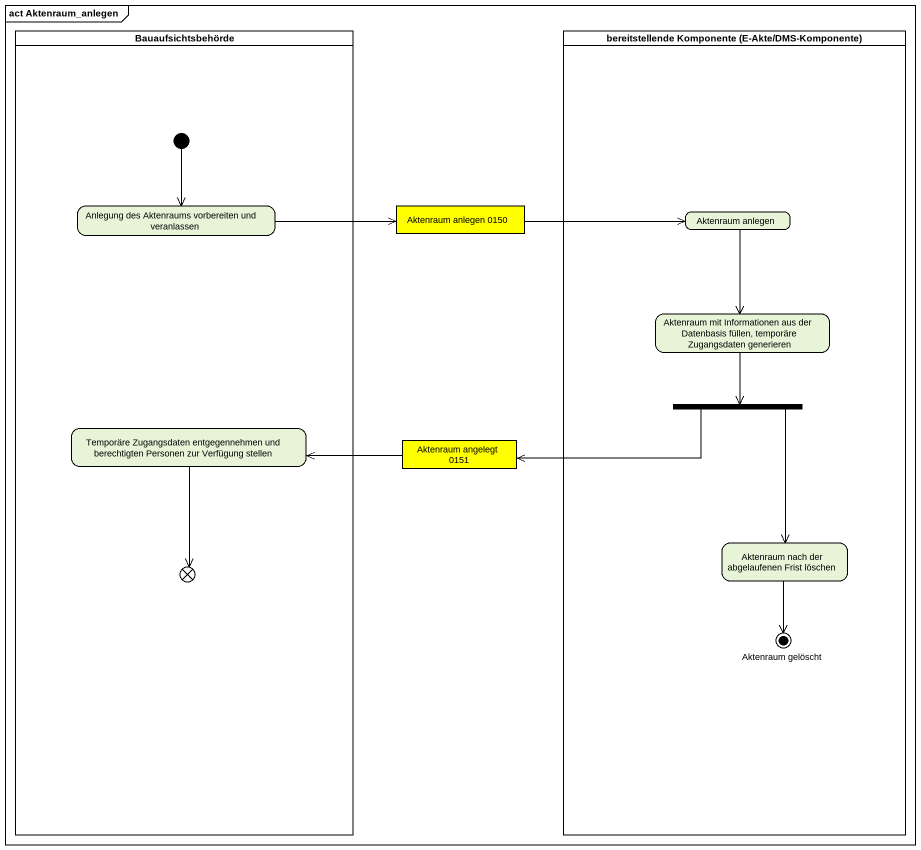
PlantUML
@startuml
mainframe act Aktenraum_anlegen
hide empty description
state Bauaufsichtsbehörde <<partition>> {
  state "Anlegung des Aktenraums vorbereiten und veranlassen" as Anlegung_des_Aktenraums
  state "Temporäre Zugangsdaten entgegennehmen und berechtigten Personen zur Verfügung stellen" as Temporäre_Zugangsdaten
  state flowfinal1 <<end>>
  [*] --> Anlegung_des_Aktenraums
}
state "bereitstellende Komponente (E-Akte/DMS-Komponente)" as bereitstellende_Komponente <<partition>> {
  state "Aktenraum anlegen" as Aktenraum_anlegen
  state "Aktenraum mit Informationen aus der Datenbasis füllen, temporäre Zugangsdaten generieren" as Aktenraum_mit_Informationen
  state fork1 <<fork>>
  state "Aktenraum nach der abgelaufenen Frist löschen" as Aktenraum_nach_der
  state "Aktenraum gelöscht" as Aktenraum_gelöscht <<end>>
}
state "Aktenraum anlegen 0150" as Aktenraum_anlegen_0150 <<object>> #FFFF00
state "Aktenraum angelegt 0151" as Aktenraum_angelegt_0151 <<object>> #FFFF00
Anlegung_des_Aktenraums -right-> Aktenraum_anlegen_0150
Aktenraum_anlegen_0150 -right-> Aktenraum_anlegen
Aktenraum_anlegen --> Aktenraum_mit_Informationen
Aktenraum_mit_Informationen --> fork1
Temporäre_Zugangsdaten --> flowfinal1
fork1 -left-> Aktenraum_angelegt_0151
fork1 --> Aktenraum_nach_der
Aktenraum_angelegt_0151 -left-> Temporäre_Zugangsdaten
Aktenraum_nach_der --> Aktenraum_gelöscht
@enduml
